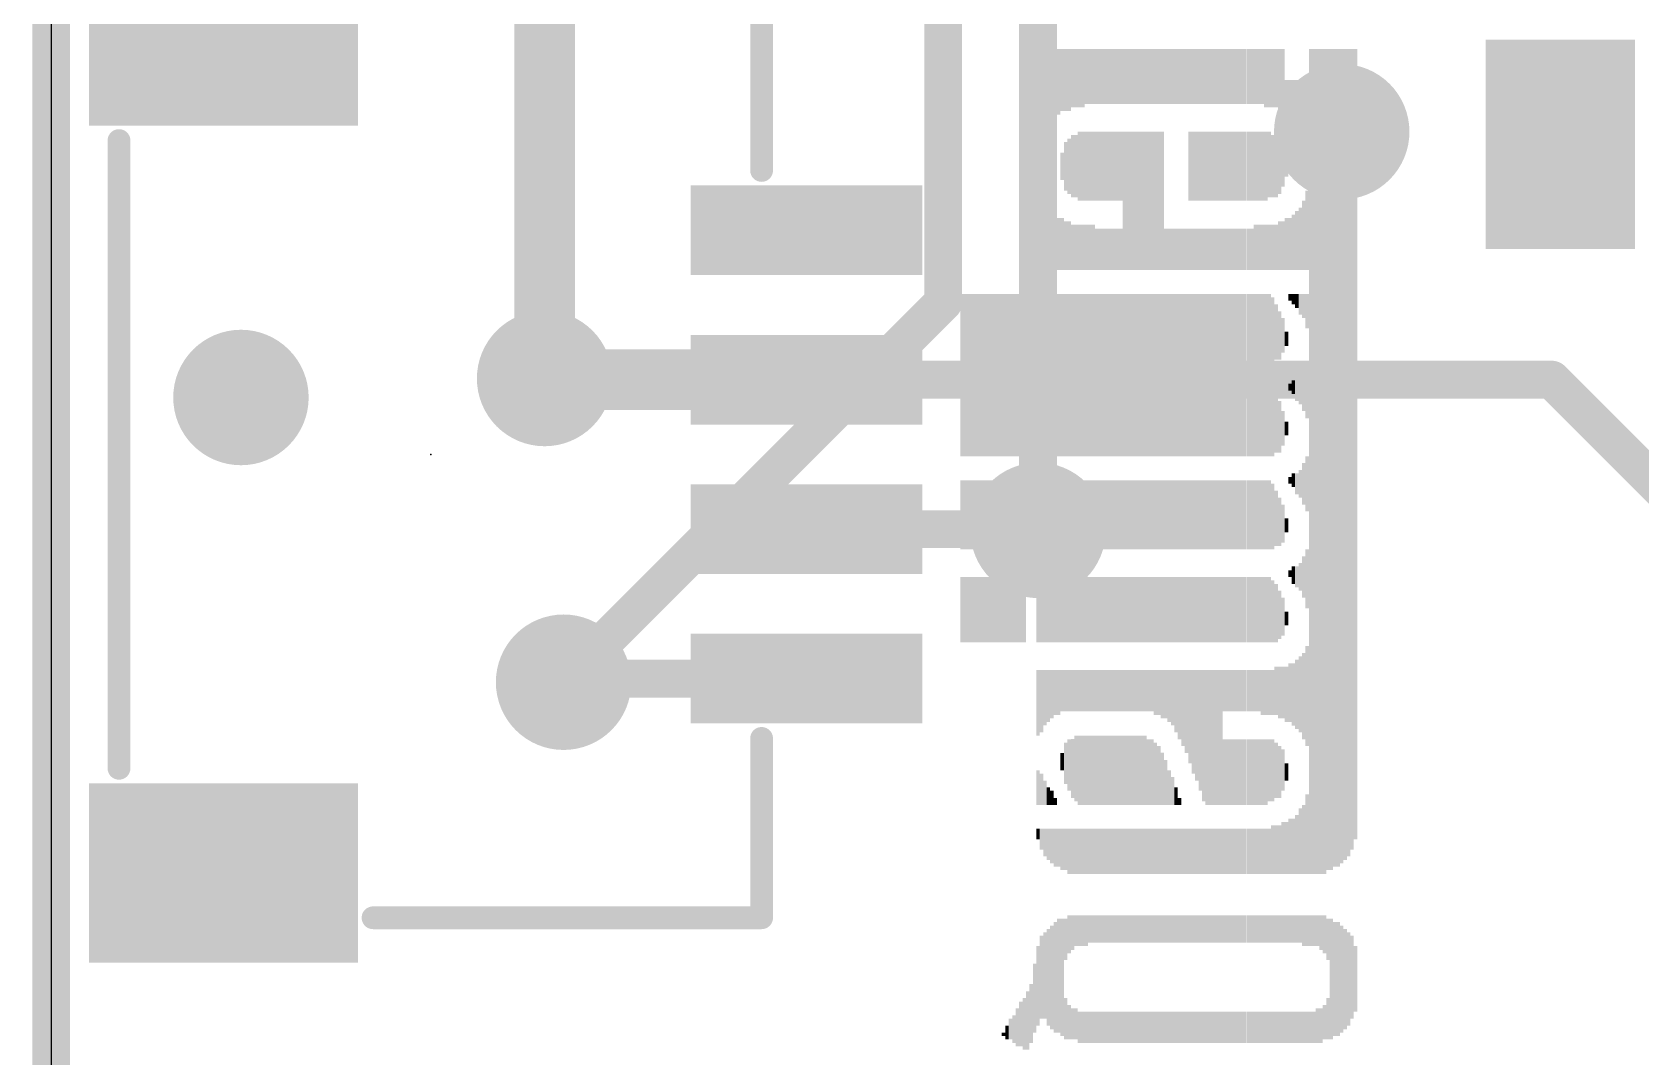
# Model space of a CAD drawing. Extents: x -0.1 to 30.6, y -5.2 to 35.7.
# Drawn here: x -0.13 to 10.64, y 11.21 to 18.07 of the extents above; entities that cross this region are included whole.
import ezdxf

# ---------------------------------------------------------------- set-up
doc = ezdxf.new("R2010")
doc.units = 0
for name, color, linetype in [('1', 12, 'CONTINUOUS'), ('16', 5, 'CONTINUOUS'), ('18', 110, 'CONTINUOUS'), ('20', 53, 'CONTINUOUS'), ('21', 40, 'CONTINUOUS'), ('23', 40, 'CONTINUOUS')]:
    doc.layers.add(name, color=color, linetype=linetype)

# ---------------------------------------------------------------- blocks, each defined once
blk = doc.blocks.new('RECT')
blk.add_solid([(-0.5, -0.5), (0.5, -0.5), (-0.5, 0.5), (0.5, 0.5)])
blk = doc.blocks.new('ROUNDV')
at = {"const_width": 0.5}
blk.add_lwpolyline([(0, -0.25, 1), (0, 0.25, 1), (0, -0.25)], format="xyb", dxfattribs=at)

msp = doc.modelspace()

# ---------------------------------------------------------------- linework, layer by layer
at = {"layer": '1'}
for points, const_width in [([(0, -5.08), (0, 35.56)], 0.254), ([(3.31, 15.74), (3.302, 15.748)], 0.4064), ([(3.31, 15.74), (5.054, 15.74)], 0.4064), ([(5.054, 15.74), (10.041, 15.74)], 0.254), ([(10.041, 15.74), (10.922, 14.859)], 0.254), ([(5.054, 14.74), (6.596, 14.74)], 0.254), ([(6.596, 14.74), (6.604, 14.732)], 0.254), ([(3.453, 13.74), (3.429, 13.716)], 0.254), ([(5.054, 13.74), (3.453, 13.74)], 0.254)]:
    msp.add_lwpolyline(points, dxfattribs=dict(at, const_width=const_width))
for points, const_width in [([(3.3738, 15.8198, 1), (3.2302, 15.6762)], 0.2032), ([(3.31, 15.8416, 1), (3.31, 15.6384)], 0.2032), ([(5.054, 15.6384, 1), (5.054, 15.8416)], 0.2032), ([(3.2382, 15.6682, 1), (3.3818, 15.8118)], 0.2032), ([(5.054, 15.8035, 1), (5.054, 15.6765)], 0.127), ([(10.0859, 15.7849, 1), (9.9961, 15.6951)], 0.127), ([(10.041, 15.6765, 1), (10.041, 15.8035)], 0.127), ([(5.054, 14.8035, 1), (5.054, 14.6765)], 0.127), ([(6.6409, 14.7849, 1), (6.5511, 14.6951)], 0.127), ([(6.596, 14.6765, 1), (6.596, 14.8035)], 0.127), ([(6.5591, 14.6871, 1), (6.6489, 14.7769)], 0.127), ([(3.3841, 13.7609, 1), (3.4739, 13.6711)], 0.127), ([(3.453, 13.8035, 1), (3.453, 13.6765)], 0.127), ([(3.4979, 13.6951, 1), (3.4081, 13.7849)], 0.127), ([(5.054, 13.6765, 1), (5.054, 13.8035)], 0.127)]:
    msp.add_lwpolyline(points, format="xyb", dxfattribs=dict(at, const_width=const_width))
at = {"layer": '16'}
for points, const_width in [([(0, -5.08), (0, 35.56)], 0.254), ([(3.302, 15.748), (3.302, 26.67)], 0.4064), ([(5.969, 16.256), (5.969, 26.3006)], 0.254), ([(6.604, 14.732), (6.604, 26.289)], 0.254), ([(3.429, 13.716), (5.969, 16.256)], 0.254)]:
    msp.add_lwpolyline(points, dxfattribs=dict(at, const_width=const_width))
for points, const_width in [([(6.0139, 16.2111, 1), (5.9241, 16.3009)], 0.127), ([(5.9055, 16.256, 1), (6.0325, 16.256)], 0.127), ([(3.2004, 15.748, 1), (3.4036, 15.748)], 0.2032), ([(6.5405, 14.732, 1), (6.6675, 14.732)], 0.127), ([(3.3841, 13.7609, 1), (3.4739, 13.6711)], 0.127)]:
    msp.add_lwpolyline(points, format="xyb", dxfattribs=dict(at, const_width=const_width))
at = {"layer": '20'}
msp.add_line((0, 33.02), (0, -3.81), dxfattribs=at)
at = {"layer": '21', "const_width": 0.1524}
for points in [[(4.754, 18.24), (4.754, 17.14)], [(0.454, 17.34), (0.454, 13.14)], [(4.754, 13.34), (4.754, 12.14)], [(4.754, 12.14), (2.154, 12.14)]]:
    msp.add_lwpolyline(points, dxfattribs=at)
at = {"layer": '21', "const_width": 0.0762}
for points in [[(0.4921, 17.34, 1), (0.4159, 17.34)], [(4.7159, 17.14, 1), (4.7921, 17.14)], [(4.7921, 13.34, 1), (4.7159, 13.34)], [(0.4159, 13.14, 1), (0.4921, 13.14)], [(2.154, 12.1781, 1), (2.154, 12.1019)], [(4.7159, 12.14, 1), (4.7921, 12.14)], [(4.754, 12.1019, 1), (4.754, 12.1781)]]:
    msp.add_lwpolyline(points, format="xyb", dxfattribs=at)
at = {"layer": '23'}
msp.add_point((2.54, 15.24), dxfattribs=at)

# ---------------------------------------------------------------- block references
at = {"layer": '1'}
for p, xscale, yscale in [((1.154, 18.04), 1.8, 1.2), ((5.054, 16.74), 1.55, 0.6), ((5.054, 15.74), 1.55, 0.6), ((5.054, 14.74), 1.55, 0.6), ((5.054, 13.74), 1.55, 0.6), ((1.154, 12.44), 1.8, 1.2)]:
    msp.add_blockref('RECT', p, dxfattribs=dict(at, xscale=xscale, yscale=yscale))
at = {"layer": '1', "yscale": 1.4}
msp.add_blockref('RECT', (10.099, 17.315), dxfattribs=at)
at = {"layer": '18', "xscale": 0.9064, "yscale": 0.9064}
for p in [(8.636, 17.399), (8.636, 17.399), (3.302, 15.748), (3.302, 15.748), (1.27, 15.621), (1.27, 15.621), (6.604, 14.732), (6.604, 14.732), (3.429, 13.716), (3.429, 13.716)]:
    msp.add_blockref('ROUNDV', p, dxfattribs=at)
at = {"layer": '21', "rotation": 270}
for p, xscale, yscale in [((6.604, 17.6416), 0.6223, 0.0229), ((6.627, 17.653), 0.5994, 0.0231), ((6.6501, 17.6873), 0.5309, 0.0231), ((6.6732, 17.6987), 0.508, 0.0231), ((6.6963, 17.7102), 0.4851, 0.0231), ((6.7194, 17.7216), 0.4623, 0.0231), ((6.7426, 17.733), 0.4394, 0.0231), ((6.7657, 17.7457), 0.414, 0.0231), ((6.7888, 17.7457), 0.414, 0.0231), ((6.8119, 17.7457), 0.414, 0.0231), ((6.835, 17.7571), 0.3912, 0.0231), ((6.858, 17.7571), 0.3912, 0.0229), ((6.881, 17.7571), 0.3912, 0.0231), ((6.9041, 17.7571), 0.3912, 0.0231), ((6.9272, 17.7686), 0.3683, 0.0231), ((6.9503, 17.7686), 0.3683, 0.0231), ((6.9734, 17.7686), 0.3683, 0.0231), ((6.9966, 17.7686), 0.3683, 0.0231), ((7.0197, 17.7686), 0.3683, 0.0231), ((7.0428, 17.7686), 0.3683, 0.0231), ((7.0659, 17.7686), 0.3683, 0.0231), ((7.089, 17.7686), 0.3683, 0.0231), ((7.112, 17.7686), 0.3683, 0.0229), ((7.135, 17.7686), 0.3683, 0.0231), ((7.1581, 17.7686), 0.3683, 0.0231), ((7.1812, 17.7686), 0.3683, 0.0231), ((7.2043, 17.7686), 0.3683, 0.0231), ((7.2274, 17.7686), 0.3683, 0.0231), ((7.2506, 17.7686), 0.3683, 0.0231), ((7.2737, 17.7686), 0.3683, 0.0231), ((7.2968, 17.7686), 0.3683, 0.0231), ((7.3199, 17.7686), 0.3683, 0.0231), ((7.343, 17.7686), 0.3683, 0.0231), ((7.366, 17.7686), 0.3683, 0.0229), ((7.389, 17.7686), 0.3683, 0.0231), ((7.4121, 17.7686), 0.3683, 0.0231), ((7.4352, 17.7686), 0.3683, 0.0231), ((7.4583, 17.7686), 0.3683, 0.0231), ((7.4814, 17.7686), 0.3683, 0.0231), ((7.5046, 17.7686), 0.3683, 0.0231), ((7.5277, 17.7686), 0.3683, 0.0231), ((7.5508, 17.7686), 0.3683, 0.0231), ((7.5739, 17.7686), 0.3683, 0.0231), ((7.597, 17.7686), 0.3683, 0.0231), ((7.62, 17.7686), 0.3683, 0.0229), ((7.643, 17.7686), 0.3683, 0.0231), ((7.6661, 17.7686), 0.3683, 0.0231), ((7.6892, 17.7686), 0.3683, 0.0231), ((7.7123, 17.7686), 0.3683, 0.0231), ((7.7354, 17.7686), 0.3683, 0.0231), ((7.7586, 17.7686), 0.3683, 0.0231), ((7.7817, 17.7686), 0.3683, 0.0231), ((7.8048, 17.7686), 0.3683, 0.0231), ((7.8279, 17.7686), 0.3683, 0.0231), ((7.851, 17.7686), 0.3683, 0.0231), ((7.874, 17.7686), 0.3683, 0.0229), ((7.897, 17.7686), 0.3683, 0.0231), ((7.9201, 17.7686), 0.3683, 0.0231), ((7.9432, 17.7686), 0.3683, 0.0231), ((7.9663, 17.7686), 0.3683, 0.0231), ((7.9894, 17.7686), 0.3683, 0.0231), ((8.0126, 17.7686), 0.3683, 0.0231), ((8.0357, 17.7686), 0.3683, 0.0231), ((8.0588, 17.7686), 0.3683, 0.0231), ((8.0819, 17.7686), 0.3683, 0.0231), ((8.105, 17.7686), 0.3683, 0.0231), ((8.128, 17.7571), 0.3912, 0.0229), ((8.151, 17.7571), 0.3912, 0.0231), ((8.1741, 17.7571), 0.3912, 0.0231), ((8.1972, 17.7571), 0.3912, 0.0231), ((8.2203, 17.7457), 0.414, 0.0231), ((8.2434, 17.7457), 0.414, 0.0231), ((8.4281, 15.193), 5.5194, 0.0231), ((8.4512, 15.193), 5.5194, 0.0231), ((8.4743, 15.193), 5.5194, 0.0231), ((8.4974, 15.193), 5.5194, 0.0231), ((8.5206, 15.193), 5.5194, 0.0231), ((8.5437, 15.2057), 5.494, 0.0231), ((8.5668, 15.2057), 5.494, 0.0231), ((8.5899, 15.2171), 5.4712, 0.0231), ((8.613, 15.2171), 5.4712, 0.0231), ((8.636, 15.2286), 5.4483, 0.0229), ((8.659, 15.24), 5.4254, 0.0231), ((8.6821, 15.2514), 5.4026, 0.0231), ((8.7052, 15.2743), 5.3569, 0.0231), ((8.7283, 15.3086), 5.2883, 0.0231), ((8.2666, 17.6289), 0.2311, 0.0231), ((8.2897, 17.6289), 0.2311, 0.0231), ((8.3128, 17.6174), 0.254, 0.0231), ((8.3359, 17.606), 0.2769, 0.0231), ((8.359, 17.5946), 0.2997, 0.0231), ((8.382, 17.5717), 0.3454, 0.0229), ((8.405, 17.5489), 0.3912, 0.0231), ((6.8119, 17.1679), 0.3708, 0.0231), ((6.835, 17.1679), 0.4166, 0.0231), ((6.858, 17.1679), 0.4166, 0.0229), ((6.881, 17.1679), 0.4623, 0.0231), ((6.9041, 17.1679), 0.4623, 0.0231), ((6.9272, 17.1679), 0.4623, 0.0231), ((6.9503, 17.1679), 0.4623, 0.0231), ((6.9734, 17.1679), 0.4623, 0.0231), ((6.9966, 17.1679), 0.4623, 0.0231), ((7.0197, 17.1679), 0.4623, 0.0231), ((7.0428, 17.1679), 0.4623, 0.0231), ((7.0659, 17.1679), 0.4623, 0.0231), ((7.089, 17.1679), 0.4623, 0.0231), ((7.112, 17.1679), 0.4623, 0.0229), ((7.135, 17.1679), 0.4623, 0.0231), ((7.1581, 17.1679), 0.4623, 0.0231), ((7.1812, 16.9367), 0.9246, 0.0231), ((7.2043, 16.9367), 0.9246, 0.0231), ((7.2274, 16.9367), 0.9246, 0.0231), ((7.2506, 16.9367), 0.9246, 0.0231), ((7.2737, 16.9367), 0.9246, 0.0231), ((7.2968, 16.9367), 0.9246, 0.0231), ((7.3199, 16.9367), 0.9246, 0.0231), ((7.343, 16.9367), 0.9246, 0.0231), ((7.366, 16.9367), 0.9246, 0.0229), ((7.389, 16.9367), 0.9246, 0.0231), ((7.4121, 16.9367), 0.9246, 0.0231), ((7.4352, 16.9367), 0.9246, 0.0231), ((7.62, 17.1679), 0.4623, 0.0229), ((7.643, 17.1679), 0.4623, 0.0231), ((7.6661, 17.1679), 0.4623, 0.0231), ((7.6892, 17.1679), 0.4623, 0.0231), ((7.7123, 17.1679), 0.4623, 0.0231), ((7.7354, 17.1679), 0.4623, 0.0231), ((7.7586, 17.1679), 0.4623, 0.0231), ((7.7817, 17.1679), 0.4623, 0.0231), ((7.8048, 17.1679), 0.4623, 0.0231), ((7.8279, 17.1679), 0.4623, 0.0231), ((7.851, 17.1679), 0.4623, 0.0231), ((7.874, 17.1679), 0.4623, 0.0229), ((7.897, 17.1679), 0.4623, 0.0231), ((7.9201, 17.1679), 0.4623, 0.0231), ((7.9432, 17.1679), 0.4623, 0.0231), ((7.9663, 17.1679), 0.4623, 0.0231), ((7.9894, 17.1679), 0.4623, 0.0231), ((8.0126, 17.1679), 0.4623, 0.0231), ((8.0357, 17.1679), 0.4623, 0.0231), ((8.0588, 17.1679), 0.4623, 0.0231), ((8.0819, 17.1679), 0.4623, 0.0231), ((8.105, 17.1679), 0.4623, 0.0231), ((8.128, 17.1679), 0.4623, 0.0229), ((8.151, 17.1793), 0.4394, 0.0231), ((8.1741, 17.1679), 0.4166, 0.0231), ((8.1972, 17.1679), 0.4166, 0.0231), ((8.2203, 17.1679), 0.3708, 0.0231), ((6.7657, 17.1679), 0.1829, 0.0231), ((6.7888, 17.1679), 0.3251, 0.0231), ((8.2434, 17.1691), 0.2769, 0.0231), ((8.2666, 17.1679), 0.1372, 0.0231), ((6.604, 16.7399), 0.5309, 0.0229), ((6.627, 16.7284), 0.508, 0.0231), ((6.6501, 16.7056), 0.4623, 0.0231), ((8.382, 16.7056), 0.4623, 0.0229), ((8.405, 16.7399), 0.5309, 0.0231), ((6.6732, 16.6827), 0.4166, 0.0231), ((6.6963, 16.6713), 0.3937, 0.0231), ((6.7194, 16.6599), 0.3708, 0.0231), ((6.7426, 16.6484), 0.348, 0.0231), ((6.7657, 16.6484), 0.348, 0.0231), ((6.7888, 16.637), 0.3251, 0.0231), ((6.8119, 16.637), 0.3251, 0.0231), ((8.2203, 16.637), 0.3251, 0.0231), ((8.2434, 16.637), 0.3251, 0.0231), ((8.2666, 16.6484), 0.348, 0.0231), ((8.2897, 16.6484), 0.348, 0.0231), ((8.3128, 16.6599), 0.3708, 0.0231), ((8.3359, 16.6713), 0.3937, 0.0231), ((8.359, 16.6827), 0.4166, 0.0231), ((6.835, 16.6256), 0.3023, 0.0231), ((6.858, 16.6256), 0.3023, 0.0229), ((6.881, 16.6256), 0.3023, 0.0231), ((6.9041, 16.6256), 0.3023, 0.0231), ((6.9272, 16.6256), 0.3023, 0.0231), ((6.9503, 16.6256), 0.3023, 0.0231), ((6.9734, 16.6256), 0.3023, 0.0231), ((6.9966, 16.6129), 0.2769, 0.0231), ((7.0197, 16.6129), 0.2769, 0.0231), ((7.0428, 16.6129), 0.2769, 0.0231), ((7.0659, 16.6129), 0.2769, 0.0231), ((7.089, 16.6129), 0.2769, 0.0231), ((7.112, 16.6129), 0.2769, 0.0229), ((7.135, 16.6129), 0.2769, 0.0231), ((7.1581, 16.6129), 0.2769, 0.0231), ((7.4583, 16.6129), 0.2769, 0.0231), ((7.4814, 16.6129), 0.2769, 0.0231), ((7.5046, 16.6129), 0.2769, 0.0231), ((7.5277, 16.6129), 0.2769, 0.0231), ((7.5508, 16.6129), 0.2769, 0.0231), ((7.5739, 16.6129), 0.2769, 0.0231), ((7.597, 16.6129), 0.2769, 0.0231), ((7.62, 16.6129), 0.2769, 0.0229), ((7.643, 16.6129), 0.2769, 0.0231), ((7.6661, 16.6129), 0.2769, 0.0231), ((7.6892, 16.6129), 0.2769, 0.0231), ((7.7123, 16.6129), 0.2769, 0.0231), ((7.7354, 16.6129), 0.2769, 0.0231), ((7.7586, 16.6129), 0.2769, 0.0231), ((7.7817, 16.6129), 0.2769, 0.0231), ((7.8048, 16.6129), 0.2769, 0.0231), ((7.8279, 16.6129), 0.2769, 0.0231), ((7.851, 16.6129), 0.2769, 0.0231), ((7.874, 16.6129), 0.2769, 0.0229), ((7.897, 16.6129), 0.2769, 0.0231), ((7.9201, 16.6129), 0.2769, 0.0231), ((7.9432, 16.6129), 0.2769, 0.0231), ((7.9663, 16.6129), 0.2769, 0.0231), ((7.9894, 16.6129), 0.2769, 0.0231), ((8.0126, 16.6129), 0.2769, 0.0231), ((8.0357, 16.6129), 0.2769, 0.0231), ((8.0588, 16.6256), 0.3023, 0.0231), ((8.0819, 16.6256), 0.3023, 0.0231), ((8.105, 16.6256), 0.3023, 0.0231), ((8.128, 16.6256), 0.3023, 0.0229), ((8.151, 16.6256), 0.3023, 0.0231), ((8.1741, 16.6256), 0.3023, 0.0231), ((8.1972, 16.6256), 0.3023, 0.0231), ((6.096, 16.0833), 0.4623, 0.0229), ((6.119, 16.0833), 0.4623, 0.0231), ((6.1421, 16.0833), 0.4623, 0.0231), ((6.1652, 16.0833), 0.4623, 0.0231), ((6.1883, 16.0833), 0.4623, 0.0231), ((6.2114, 16.0833), 0.4623, 0.0231), ((6.2346, 16.0833), 0.4623, 0.0231), ((6.2577, 16.0833), 0.4623, 0.0231), ((6.2808, 16.0833), 0.4623, 0.0231), ((6.3039, 16.0833), 0.4623, 0.0231), ((6.327, 16.0833), 0.4623, 0.0231), ((6.35, 16.0833), 0.4623, 0.0229), ((6.373, 16.0833), 0.4623, 0.0231), ((6.3961, 16.0833), 0.4623, 0.0231), ((6.4192, 16.0833), 0.4623, 0.0231), ((6.4423, 16.0833), 0.4623, 0.0231), ((6.4654, 16.0833), 0.4623, 0.0231), ((6.4886, 16.0833), 0.4623, 0.0231), ((6.5117, 16.0833), 0.4623, 0.0231), ((6.604, 16.0833), 0.4623, 0.0229), ((6.627, 16.0833), 0.4623, 0.0231), ((6.6501, 16.0833), 0.4623, 0.0231), ((6.6732, 16.0833), 0.4623, 0.0231), ((6.6963, 16.0833), 0.4623, 0.0231), ((6.7194, 16.0833), 0.4623, 0.0231), ((6.7426, 16.0833), 0.4623, 0.0231), ((6.7657, 16.0833), 0.4623, 0.0231), ((6.7888, 16.0833), 0.4623, 0.0231), ((6.8119, 16.0833), 0.4623, 0.0231), ((6.835, 16.0833), 0.4623, 0.0231), ((6.858, 16.0833), 0.4623, 0.0229), ((6.881, 16.0833), 0.4623, 0.0231), ((6.9041, 16.0833), 0.4623, 0.0231), ((6.9272, 16.0833), 0.4623, 0.0231), ((6.9503, 16.0833), 0.4623, 0.0231), ((6.9734, 16.0833), 0.4623, 0.0231), ((6.9966, 16.0833), 0.4623, 0.0231), ((7.0197, 16.0833), 0.4623, 0.0231), ((7.0428, 16.0833), 0.4623, 0.0231), ((7.0659, 16.0833), 0.4623, 0.0231), ((7.089, 16.0833), 0.4623, 0.0231), ((7.112, 16.0833), 0.4623, 0.0229), ((7.135, 16.0833), 0.4623, 0.0231), ((7.1581, 16.0833), 0.4623, 0.0231), ((7.1812, 16.0833), 0.4623, 0.0231), ((7.2043, 16.0833), 0.4623, 0.0231), ((7.2274, 16.0833), 0.4623, 0.0231), ((7.2506, 16.0833), 0.4623, 0.0231), ((7.2737, 16.0833), 0.4623, 0.0231), ((7.2968, 16.0833), 0.4623, 0.0231), ((7.3199, 16.0833), 0.4623, 0.0231), ((7.343, 16.0833), 0.4623, 0.0231), ((7.366, 16.0833), 0.4623, 0.0229), ((7.389, 16.0833), 0.4623, 0.0231), ((7.4121, 16.0833), 0.4623, 0.0231), ((7.4352, 16.0833), 0.4623, 0.0231), ((7.4583, 16.0833), 0.4623, 0.0231), ((7.4814, 16.0833), 0.4623, 0.0231), ((7.5046, 16.0833), 0.4623, 0.0231), ((7.5277, 16.0833), 0.4623, 0.0231), ((7.5508, 16.0833), 0.4623, 0.0231), ((7.5739, 16.0833), 0.4623, 0.0231), ((7.597, 16.0833), 0.4623, 0.0231), ((7.62, 16.0833), 0.4623, 0.0229), ((7.643, 16.0833), 0.4623, 0.0231), ((7.6661, 16.0833), 0.4623, 0.0231), ((7.6892, 16.0833), 0.4623, 0.0231), ((7.7123, 16.0833), 0.4623, 0.0231), ((7.7354, 16.0833), 0.4623, 0.0231), ((7.7586, 16.0833), 0.4623, 0.0231), ((7.7817, 16.0833), 0.4623, 0.0231), ((7.8048, 16.0833), 0.4623, 0.0231), ((7.8279, 16.0833), 0.4623, 0.0231), ((7.851, 16.0833), 0.4623, 0.0231), ((7.874, 16.0833), 0.4623, 0.0229), ((7.897, 16.0833), 0.4623, 0.0231), ((7.9201, 16.0833), 0.4623, 0.0231), ((7.9432, 16.0833), 0.4623, 0.0231), ((7.9663, 16.0833), 0.4623, 0.0231), ((7.9894, 16.0833), 0.4623, 0.0231), ((8.0126, 16.0833), 0.4623, 0.0231), ((8.0357, 16.0833), 0.4623, 0.0231), ((8.0588, 16.0833), 0.4623, 0.0231), ((8.0819, 16.0833), 0.4623, 0.0231), ((8.105, 16.0833), 0.4623, 0.0231), ((8.128, 16.0833), 0.4623, 0.0229), ((8.151, 16.0833), 0.4623, 0.0231), ((8.1741, 16.0719), 0.4394, 0.0231), ((8.2897, 16.2916), 0.0457, 0.0231), ((8.3128, 16.2789), 0.0711, 0.0231), ((8.3359, 16.2674), 0.094, 0.0231), ((8.359, 16.2446), 0.1397, 0.0231), ((8.382, 16.2331), 0.1626, 0.0229), ((8.405, 16.1989), 0.2311, 0.0231), ((8.1972, 16.0592), 0.3683, 0.0231), ((8.2203, 16.0363), 0.3226, 0.0231), ((8.2434, 16.0363), 0.2311, 0.0231), ((8.2666, 16.0134), 0.094, 0.0231), ((8.405, 15.6667), 0.3708, 0.0231), ((8.3128, 15.6896), 0.0914, 0.0231), ((8.3359, 15.6794), 0.1626, 0.0231), ((8.359, 15.6794), 0.2083, 0.0231), ((8.382, 15.668), 0.2769, 0.0229), ((6.096, 15.4584), 0.4623, 0.0229), ((6.119, 15.4584), 0.4623, 0.0231), ((6.1421, 15.4584), 0.4623, 0.0231), ((6.1652, 15.4584), 0.4623, 0.0231), ((6.1883, 15.4584), 0.4623, 0.0231), ((6.2114, 15.4584), 0.4623, 0.0231), ((6.2346, 15.4584), 0.4623, 0.0231), ((6.2577, 15.4584), 0.4623, 0.0231), ((6.2808, 15.4584), 0.4623, 0.0231), ((6.3039, 15.4584), 0.4623, 0.0231), ((6.327, 15.4584), 0.4623, 0.0231), ((6.35, 15.4584), 0.4623, 0.0229), ((6.373, 15.4584), 0.4623, 0.0231), ((6.3961, 15.4584), 0.4623, 0.0231), ((6.4192, 15.4584), 0.4623, 0.0231), ((6.4423, 15.4584), 0.4623, 0.0231), ((6.4654, 15.4584), 0.4623, 0.0231), ((6.4886, 15.4584), 0.4623, 0.0231), ((6.5117, 15.4584), 0.4623, 0.0231), ((6.604, 15.4584), 0.4623, 0.0229), ((6.627, 15.4584), 0.4623, 0.0231), ((6.6501, 15.4584), 0.4623, 0.0231), ((6.6732, 15.4584), 0.4623, 0.0231), ((6.6963, 15.4584), 0.4623, 0.0231), ((6.7194, 15.4584), 0.4623, 0.0231), ((6.7426, 15.4584), 0.4623, 0.0231), ((6.7657, 15.4584), 0.4623, 0.0231), ((6.7888, 15.4584), 0.4623, 0.0231), ((6.8119, 15.4584), 0.4623, 0.0231), ((6.835, 15.4584), 0.4623, 0.0231), ((6.858, 15.4584), 0.4623, 0.0229), ((6.881, 15.4584), 0.4623, 0.0231), ((6.9041, 15.4584), 0.4623, 0.0231), ((6.9272, 15.4584), 0.4623, 0.0231), ((6.9503, 15.4584), 0.4623, 0.0231), ((6.9734, 15.4584), 0.4623, 0.0231), ((6.9966, 15.4584), 0.4623, 0.0231), ((7.0197, 15.4584), 0.4623, 0.0231), ((7.0428, 15.4584), 0.4623, 0.0231), ((7.0659, 15.4584), 0.4623, 0.0231), ((7.089, 15.4584), 0.4623, 0.0231), ((7.112, 15.4584), 0.4623, 0.0229), ((7.135, 15.4584), 0.4623, 0.0231), ((7.1581, 15.4584), 0.4623, 0.0231), ((7.1812, 15.4584), 0.4623, 0.0231), ((7.2043, 15.4584), 0.4623, 0.0231), ((7.2274, 15.4584), 0.4623, 0.0231), ((7.2506, 15.4584), 0.4623, 0.0231), ((7.2737, 15.4584), 0.4623, 0.0231), ((7.2968, 15.4584), 0.4623, 0.0231), ((7.3199, 15.4584), 0.4623, 0.0231), ((7.343, 15.4584), 0.4623, 0.0231), ((7.366, 15.4584), 0.4623, 0.0229), ((7.389, 15.4584), 0.4623, 0.0231), ((7.4121, 15.4584), 0.4623, 0.0231), ((7.4352, 15.4584), 0.4623, 0.0231), ((7.4583, 15.4584), 0.4623, 0.0231), ((7.4814, 15.4584), 0.4623, 0.0231), ((7.5046, 15.4584), 0.4623, 0.0231), ((7.5277, 15.4584), 0.4623, 0.0231), ((7.5508, 15.4584), 0.4623, 0.0231), ((7.5739, 15.4584), 0.4623, 0.0231), ((7.597, 15.4584), 0.4623, 0.0231), ((7.62, 15.4584), 0.4623, 0.0229), ((7.643, 15.4584), 0.4623, 0.0231), ((7.6661, 15.4584), 0.4623, 0.0231), ((7.6892, 15.4584), 0.4623, 0.0231), ((7.7123, 15.4584), 0.4623, 0.0231), ((7.7354, 15.4584), 0.4623, 0.0231), ((7.7586, 15.4584), 0.4623, 0.0231), ((7.7817, 15.4584), 0.4623, 0.0231), ((7.8048, 15.4584), 0.4623, 0.0231), ((7.8279, 15.4584), 0.4623, 0.0231), ((7.851, 15.4584), 0.4623, 0.0231), ((7.874, 15.4584), 0.4623, 0.0229), ((7.897, 15.4584), 0.4623, 0.0231), ((7.9201, 15.4584), 0.4623, 0.0231), ((7.9432, 15.4584), 0.4623, 0.0231), ((7.9663, 15.4584), 0.4623, 0.0231), ((7.9894, 15.4584), 0.4623, 0.0231), ((8.0126, 15.4584), 0.4623, 0.0231), ((8.0357, 15.4584), 0.4623, 0.0231), ((8.0588, 15.4584), 0.4623, 0.0231), ((8.0819, 15.4584), 0.4623, 0.0231), ((8.105, 15.4584), 0.4623, 0.0231), ((8.128, 15.4584), 0.4623, 0.0229), ((8.151, 15.4584), 0.4623, 0.0231), ((8.1741, 15.447), 0.4394, 0.0231), ((8.1972, 15.4369), 0.3683, 0.0231), ((8.2897, 15.6896), 0.0457, 0.0231), ((8.2203, 15.4254), 0.3454, 0.0231), ((8.2434, 15.414), 0.2311, 0.0231), ((8.2666, 15.4127), 0.0914, 0.0231), ((8.382, 15.0432), 0.2769, 0.0229), ((8.405, 15.0432), 0.3683, 0.0231), ((8.2897, 15.0673), 0.0457, 0.0231), ((8.3128, 15.0673), 0.0914, 0.0231), ((8.3359, 15.0432), 0.1397, 0.0231), ((8.359, 15.0432), 0.1854, 0.0231), ((6.096, 14.8361), 0.4623, 0.0229), ((6.119, 14.8361), 0.4623, 0.0231), ((6.1421, 14.8361), 0.4623, 0.0231), ((6.1652, 14.8361), 0.4623, 0.0231), ((6.1883, 14.8361), 0.4623, 0.0231), ((6.2114, 14.8361), 0.4623, 0.0231), ((6.2346, 14.8361), 0.4623, 0.0231), ((6.2577, 14.8361), 0.4623, 0.0231), ((6.2808, 14.8361), 0.4623, 0.0231), ((6.3039, 14.8361), 0.4623, 0.0231), ((6.327, 14.8361), 0.4623, 0.0231), ((6.35, 14.8361), 0.4623, 0.0229), ((6.373, 14.8361), 0.4623, 0.0231), ((6.3961, 14.8361), 0.4623, 0.0231), ((6.4192, 14.8361), 0.4623, 0.0231), ((6.4423, 14.8361), 0.4623, 0.0231), ((6.4654, 14.8361), 0.4623, 0.0231), ((6.4886, 14.8361), 0.4623, 0.0231), ((6.5117, 14.8361), 0.4623, 0.0231), ((6.604, 14.8361), 0.4623, 0.0229), ((6.627, 14.8361), 0.4623, 0.0231), ((6.6501, 14.8361), 0.4623, 0.0231), ((6.6732, 14.8361), 0.4623, 0.0231), ((6.6963, 14.8361), 0.4623, 0.0231), ((6.7194, 14.8361), 0.4623, 0.0231), ((6.7426, 14.8361), 0.4623, 0.0231), ((6.7657, 14.8361), 0.4623, 0.0231), ((6.7888, 14.8361), 0.4623, 0.0231), ((6.8119, 14.8361), 0.4623, 0.0231), ((6.835, 14.8361), 0.4623, 0.0231), ((6.858, 14.8361), 0.4623, 0.0229), ((6.881, 14.8361), 0.4623, 0.0231), ((6.9041, 14.8361), 0.4623, 0.0231), ((6.9272, 14.8361), 0.4623, 0.0231), ((6.9503, 14.8361), 0.4623, 0.0231), ((6.9734, 14.8361), 0.4623, 0.0231), ((6.9966, 14.8361), 0.4623, 0.0231), ((7.0197, 14.8361), 0.4623, 0.0231), ((7.0428, 14.8361), 0.4623, 0.0231), ((7.0659, 14.8361), 0.4623, 0.0231), ((7.089, 14.8361), 0.4623, 0.0231), ((7.112, 14.8361), 0.4623, 0.0229), ((7.135, 14.8361), 0.4623, 0.0231), ((7.1581, 14.8361), 0.4623, 0.0231), ((7.1812, 14.8361), 0.4623, 0.0231), ((7.2043, 14.8361), 0.4623, 0.0231), ((7.2274, 14.8361), 0.4623, 0.0231), ((7.2506, 14.8361), 0.4623, 0.0231), ((7.2737, 14.8361), 0.4623, 0.0231), ((7.2968, 14.8361), 0.4623, 0.0231), ((7.3199, 14.8361), 0.4623, 0.0231), ((7.343, 14.8361), 0.4623, 0.0231), ((7.366, 14.8361), 0.4623, 0.0229), ((7.389, 14.8361), 0.4623, 0.0231), ((7.4121, 14.8361), 0.4623, 0.0231), ((7.4352, 14.8361), 0.4623, 0.0231), ((7.4583, 14.8361), 0.4623, 0.0231), ((7.4814, 14.8361), 0.4623, 0.0231), ((7.5046, 14.8361), 0.4623, 0.0231), ((7.5277, 14.8361), 0.4623, 0.0231), ((7.5508, 14.8361), 0.4623, 0.0231), ((7.5739, 14.8361), 0.4623, 0.0231), ((7.597, 14.8361), 0.4623, 0.0231), ((7.62, 14.8361), 0.4623, 0.0229), ((7.643, 14.8361), 0.4623, 0.0231), ((7.6661, 14.8361), 0.4623, 0.0231), ((7.6892, 14.8361), 0.4623, 0.0231), ((7.7123, 14.8361), 0.4623, 0.0231), ((7.7354, 14.8361), 0.4623, 0.0231), ((7.7586, 14.8361), 0.4623, 0.0231), ((7.7817, 14.8361), 0.4623, 0.0231), ((7.8048, 14.8361), 0.4623, 0.0231), ((7.8279, 14.8361), 0.4623, 0.0231), ((7.851, 14.8361), 0.4623, 0.0231), ((7.874, 14.8361), 0.4623, 0.0229), ((7.897, 14.8361), 0.4623, 0.0231), ((7.9201, 14.8361), 0.4623, 0.0231), ((7.9432, 14.8361), 0.4623, 0.0231), ((7.9663, 14.8361), 0.4623, 0.0231), ((7.9894, 14.8361), 0.4623, 0.0231), ((8.0126, 14.8361), 0.4623, 0.0231), ((8.0357, 14.8361), 0.4623, 0.0231), ((8.0588, 14.8361), 0.4623, 0.0231), ((8.0819, 14.8361), 0.4623, 0.0231), ((8.105, 14.8361), 0.4623, 0.0231), ((8.128, 14.8361), 0.4623, 0.0229), ((8.151, 14.8361), 0.4623, 0.0231), ((8.1741, 14.8247), 0.4394, 0.0231), ((8.1972, 14.8133), 0.3708, 0.0231), ((8.2203, 14.7892), 0.3226, 0.0231), ((8.2434, 14.7777), 0.254, 0.0231), ((8.2666, 14.7663), 0.094, 0.0231), ((8.382, 14.4209), 0.2769, 0.0229), ((8.405, 14.4082), 0.3937, 0.0231), ((8.2897, 14.4424), 0.0457, 0.0231), ((8.3128, 14.4323), 0.1168, 0.0231), ((8.3359, 14.4209), 0.1397, 0.0231), ((8.359, 14.4209), 0.1854, 0.0231), ((6.096, 14.2011), 0.4369, 0.0229), ((6.119, 14.2011), 0.4369, 0.0231), ((6.1421, 14.2011), 0.4369, 0.0231), ((6.1652, 14.2011), 0.4369, 0.0231), ((6.1883, 14.2011), 0.4369, 0.0231), ((6.2114, 14.2011), 0.4369, 0.0231), ((6.2346, 14.2011), 0.4369, 0.0231), ((6.2577, 14.2011), 0.4369, 0.0231), ((6.2808, 14.2011), 0.4369, 0.0231), ((6.3039, 14.2011), 0.4369, 0.0231), ((6.327, 14.2011), 0.4369, 0.0231), ((6.35, 14.2011), 0.4369, 0.0229), ((6.373, 14.2011), 0.4369, 0.0231), ((6.3961, 14.2011), 0.4369, 0.0231), ((6.4192, 14.2011), 0.4369, 0.0231), ((6.4423, 14.2011), 0.4369, 0.0231), ((6.4654, 14.2011), 0.4369, 0.0231), ((6.4886, 14.2011), 0.4369, 0.0231), ((6.5117, 14.2011), 0.4369, 0.0231), ((6.604, 14.2011), 0.4369, 0.0229), ((6.627, 14.2011), 0.4369, 0.0231), ((6.6501, 14.2011), 0.4369, 0.0231), ((6.6732, 14.2011), 0.4369, 0.0231), ((6.6963, 14.2011), 0.4369, 0.0231), ((6.7194, 14.2011), 0.4369, 0.0231), ((6.7426, 14.2011), 0.4369, 0.0231), ((6.7657, 14.2011), 0.4369, 0.0231), ((6.7888, 14.2011), 0.4369, 0.0231), ((6.8119, 14.2011), 0.4369, 0.0231), ((6.835, 14.2011), 0.4369, 0.0231), ((6.858, 14.2011), 0.4369, 0.0229), ((6.881, 14.2011), 0.4369, 0.0231), ((6.9041, 14.2011), 0.4369, 0.0231), ((6.9272, 14.2011), 0.4369, 0.0231), ((6.9503, 14.2011), 0.4369, 0.0231), ((6.9734, 14.2011), 0.4369, 0.0231), ((6.9966, 14.2011), 0.4369, 0.0231), ((7.0197, 14.2011), 0.4369, 0.0231), ((7.0428, 14.2011), 0.4369, 0.0231), ((7.0659, 14.2011), 0.4369, 0.0231), ((7.089, 14.2011), 0.4369, 0.0231), ((7.112, 14.2011), 0.4369, 0.0229), ((7.135, 14.2011), 0.4369, 0.0231), ((7.1581, 14.2011), 0.4369, 0.0231), ((7.1812, 14.2011), 0.4369, 0.0231), ((7.2043, 14.2011), 0.4369, 0.0231), ((7.2274, 14.2011), 0.4369, 0.0231), ((7.2506, 14.2011), 0.4369, 0.0231), ((7.2737, 14.2011), 0.4369, 0.0231), ((7.2968, 14.2011), 0.4369, 0.0231), ((7.3199, 14.2011), 0.4369, 0.0231), ((7.343, 14.2011), 0.4369, 0.0231), ((7.366, 14.2011), 0.4369, 0.0229), ((7.389, 14.2011), 0.4369, 0.0231), ((7.4121, 14.2011), 0.4369, 0.0231), ((7.4352, 14.2011), 0.4369, 0.0231), ((7.4583, 14.2011), 0.4369, 0.0231), ((7.4814, 14.2011), 0.4369, 0.0231), ((7.5046, 14.2011), 0.4369, 0.0231), ((7.5277, 14.2011), 0.4369, 0.0231), ((7.5508, 14.2011), 0.4369, 0.0231), ((7.5739, 14.2011), 0.4369, 0.0231), ((7.597, 14.2011), 0.4369, 0.0231), ((7.62, 14.2011), 0.4369, 0.0229), ((7.643, 14.2011), 0.4369, 0.0231), ((7.6661, 14.2011), 0.4369, 0.0231), ((7.6892, 14.2011), 0.4369, 0.0231), ((7.7123, 14.2011), 0.4369, 0.0231), ((7.7354, 14.2011), 0.4369, 0.0231), ((7.7586, 14.2011), 0.4369, 0.0231), ((7.7817, 14.2011), 0.4369, 0.0231), ((7.8048, 14.2011), 0.4369, 0.0231), ((7.8279, 14.2011), 0.4369, 0.0231), ((7.851, 14.2011), 0.4369, 0.0231), ((7.874, 14.2011), 0.4369, 0.0229), ((7.897, 14.2011), 0.4369, 0.0231), ((7.9201, 14.2011), 0.4369, 0.0231), ((7.9432, 14.2011), 0.4369, 0.0231), ((7.9663, 14.2011), 0.4369, 0.0231), ((7.9894, 14.2011), 0.4369, 0.0231), ((8.0126, 14.2011), 0.4369, 0.0231), ((8.0357, 14.2011), 0.4369, 0.0231), ((8.0588, 14.2011), 0.4369, 0.0231), ((8.0819, 14.2011), 0.4369, 0.0231), ((8.105, 14.2011), 0.4369, 0.0231), ((8.128, 14.2011), 0.4369, 0.0229), ((8.151, 14.2011), 0.4369, 0.0231), ((8.1741, 14.1897), 0.414, 0.0231), ((8.1972, 14.1783), 0.3912, 0.0231), ((8.2203, 14.1669), 0.3226, 0.0231), ((8.2434, 14.1554), 0.254, 0.0231), ((8.2666, 14.1427), 0.0914, 0.0231), ((8.359, 13.6347), 0.508, 0.0231), ((8.382, 13.6233), 0.5766, 0.0229), ((8.405, 13.6233), 0.668, 0.0231), ((6.604, 13.5776), 0.4394, 0.0229), ((6.627, 13.589), 0.4166, 0.0231), ((6.6501, 13.6119), 0.3708, 0.0231), ((6.6732, 13.6233), 0.348, 0.0231), ((6.6963, 13.636), 0.3226, 0.0231), ((6.7194, 13.6474), 0.2997, 0.0231), ((6.7426, 13.6474), 0.2997, 0.0231), ((6.7657, 13.6589), 0.2769, 0.0231), ((6.7888, 13.6589), 0.2769, 0.0231), ((6.8119, 13.6589), 0.2769, 0.0231), ((6.835, 13.6589), 0.2769, 0.0231), ((6.858, 13.6589), 0.2769, 0.0229), ((6.881, 13.6589), 0.2769, 0.0231), ((6.9041, 13.6589), 0.2769, 0.0231), ((6.9272, 13.6589), 0.2769, 0.0231), ((6.9503, 13.6589), 0.2769, 0.0231), ((6.9734, 13.6589), 0.2769, 0.0231), ((6.9966, 13.6589), 0.2769, 0.0231), ((7.0197, 13.6589), 0.2769, 0.0231), ((7.0428, 13.6589), 0.2769, 0.0231), ((7.0659, 13.6589), 0.2769, 0.0231), ((7.089, 13.6589), 0.2769, 0.0231), ((7.112, 13.6589), 0.2769, 0.0229), ((7.135, 13.6589), 0.2769, 0.0231), ((7.1581, 13.6589), 0.2769, 0.0231), ((7.1812, 13.6589), 0.2769, 0.0231), ((7.2043, 13.6589), 0.2769, 0.0231), ((7.2274, 13.6589), 0.2769, 0.0231), ((7.2506, 13.6589), 0.2769, 0.0231), ((7.2737, 13.6589), 0.2769, 0.0231), ((7.2968, 13.6589), 0.2769, 0.0231), ((7.3199, 13.6589), 0.2769, 0.0231), ((7.343, 13.6589), 0.2769, 0.0231), ((7.366, 13.6589), 0.2769, 0.0229), ((7.389, 13.6474), 0.2997, 0.0231), ((7.4121, 13.6474), 0.2997, 0.0231), ((7.4352, 13.636), 0.3226, 0.0231), ((7.4583, 13.636), 0.3226, 0.0231), ((7.4814, 13.6233), 0.348, 0.0231), ((7.5046, 13.6119), 0.3708, 0.0231), ((7.5277, 13.589), 0.4166, 0.0231), ((7.5508, 13.5661), 0.4623, 0.0231), ((7.5739, 13.5433), 0.508, 0.0231), ((7.597, 13.5204), 0.5537, 0.0231), ((7.62, 13.4849), 0.6248, 0.0229), ((7.643, 13.4506), 0.6934, 0.0231), ((7.6661, 13.4277), 0.7391, 0.0231), ((7.6892, 13.3934), 0.8077, 0.0231), ((7.7123, 13.3579), 0.8788, 0.0231), ((7.7354, 13.3464), 0.9017, 0.0231), ((7.7586, 13.3464), 0.9017, 0.0231), ((7.7817, 13.3464), 0.9017, 0.0231), ((7.8048, 13.3464), 0.9017, 0.0231), ((7.8279, 13.3464), 0.9017, 0.0231), ((7.851, 13.6589), 0.2769, 0.0231), ((7.874, 13.6589), 0.2769, 0.0229), ((7.897, 13.6589), 0.2769, 0.0231), ((7.9201, 13.6589), 0.2769, 0.0231), ((7.9432, 13.6589), 0.2769, 0.0231), ((7.9663, 13.6589), 0.2769, 0.0231), ((7.9894, 13.6589), 0.2769, 0.0231), ((8.0126, 13.6589), 0.2769, 0.0231), ((8.0357, 13.6589), 0.2769, 0.0231), ((8.0588, 13.6589), 0.2769, 0.0231), ((8.0819, 13.6589), 0.2769, 0.0231), ((8.105, 13.6474), 0.2997, 0.0231), ((8.128, 13.6474), 0.2997, 0.0229), ((8.151, 13.6474), 0.2997, 0.0231), ((8.1741, 13.6474), 0.2997, 0.0231), ((8.1972, 13.6589), 0.3226, 0.0231), ((8.2203, 13.6474), 0.3454, 0.0231), ((8.2434, 13.6474), 0.3454, 0.0231), ((8.2666, 13.6347), 0.3708, 0.0231), ((8.2897, 13.6462), 0.3937, 0.0231), ((8.3128, 13.6347), 0.4166, 0.0231), ((8.3359, 13.6347), 0.4623, 0.0231), ((6.858, 13.1382), 0.4394, 0.0229), ((6.881, 13.1267), 0.4623, 0.0231), ((6.9041, 13.1267), 0.4623, 0.0231), ((6.9272, 13.1267), 0.4623, 0.0231), ((6.9503, 13.1267), 0.4623, 0.0231), ((6.9734, 13.1267), 0.4623, 0.0231), ((6.9966, 13.1267), 0.4623, 0.0231), ((7.0197, 13.1267), 0.4623, 0.0231), ((7.0428, 13.1267), 0.4623, 0.0231), ((7.0659, 13.1267), 0.4623, 0.0231), ((7.089, 13.1267), 0.4623, 0.0231), ((7.112, 13.1267), 0.4623, 0.0229), ((7.135, 13.1267), 0.4623, 0.0231), ((7.1581, 13.1267), 0.4623, 0.0231), ((7.1812, 13.1267), 0.4623, 0.0231), ((7.2043, 13.1267), 0.4623, 0.0231), ((7.2274, 13.1267), 0.4623, 0.0231), ((7.2506, 13.1267), 0.4623, 0.0231), ((7.2737, 13.1267), 0.4623, 0.0231), ((7.2968, 13.1267), 0.4623, 0.0231), ((7.3199, 13.1267), 0.4623, 0.0231), ((6.7657, 13.1851), 0.1168, 0.0231), ((6.7888, 13.1737), 0.2769, 0.0231), ((6.8119, 13.1623), 0.3454, 0.0231), ((6.835, 13.1382), 0.3937, 0.0231), ((7.343, 13.1153), 0.4394, 0.0231), ((7.366, 13.1153), 0.4394, 0.0229), ((7.389, 13.1039), 0.4166, 0.0231), ((7.4121, 13.0924), 0.3937, 0.0231), ((7.4352, 13.0696), 0.348, 0.0231), ((7.851, 13.1153), 0.4394, 0.0231), ((7.874, 13.1153), 0.4394, 0.0229), ((7.897, 13.1153), 0.4394, 0.0231), ((7.9201, 13.1153), 0.4394, 0.0231), ((7.9432, 13.1153), 0.4394, 0.0231), ((7.9663, 13.1153), 0.4394, 0.0231), ((7.9894, 13.1153), 0.4394, 0.0231), ((8.0126, 13.1153), 0.4394, 0.0231), ((8.0357, 13.1153), 0.4394, 0.0231), ((8.0588, 13.1153), 0.4394, 0.0231), ((8.0819, 13.1153), 0.4394, 0.0231), ((8.105, 13.1153), 0.4394, 0.0231), ((8.128, 13.1153), 0.4394, 0.0229), ((8.151, 13.1267), 0.4166, 0.0231), ((8.1741, 13.1267), 0.4166, 0.0231), ((8.1972, 13.1267), 0.3708, 0.0231), ((8.2203, 13.1153), 0.348, 0.0231), ((8.2434, 13.128), 0.2769, 0.0231), ((7.4583, 13.0454), 0.2997, 0.0231), ((8.2666, 13.1153), 0.1143, 0.0231), ((6.604, 13.0112), 0.2311, 0.0229), ((6.627, 12.9997), 0.2083, 0.0231), ((6.6501, 12.9769), 0.1626, 0.0231), ((7.4814, 13.0112), 0.2311, 0.0231), ((7.5046, 12.9883), 0.1854, 0.0231), ((6.6732, 12.954), 0.1168, 0.0231), ((6.6963, 12.9426), 0.094, 0.0231), ((6.7194, 12.9184), 0.0457, 0.0231), ((7.5277, 12.954), 0.1168, 0.0231), ((7.5508, 12.9184), 0.0457, 0.0231), ((8.405, 12.7), 0.5334, 0.0231), ((8.3359, 12.6302), 0.3937, 0.0231), ((8.359, 12.653), 0.4394, 0.0231), ((8.382, 12.6644), 0.4623, 0.0229), ((6.604, 12.7), 0.0711, 0.0229), ((6.627, 12.6657), 0.1397, 0.0231), ((6.6501, 12.6429), 0.1854, 0.0231), ((6.6732, 12.6314), 0.2083, 0.0231), ((6.6963, 12.62), 0.2311, 0.0231), ((6.7194, 12.6086), 0.254, 0.0231), ((6.7426, 12.6086), 0.254, 0.0231), ((6.7657, 12.5971), 0.2769, 0.0231), ((6.7888, 12.5971), 0.2769, 0.0231), ((6.8119, 12.5844), 0.3023, 0.0231), ((6.835, 12.5844), 0.3023, 0.0231), ((6.858, 12.5844), 0.3023, 0.0229), ((6.881, 12.5844), 0.3023, 0.0231), ((6.9041, 12.5844), 0.3023, 0.0231), ((6.9272, 12.5844), 0.3023, 0.0231), ((6.9503, 12.5844), 0.3023, 0.0231), ((6.9734, 12.5844), 0.3023, 0.0231), ((6.9966, 12.5844), 0.3023, 0.0231), ((7.0197, 12.5844), 0.3023, 0.0231), ((7.0428, 12.5844), 0.3023, 0.0231), ((7.0659, 12.5844), 0.3023, 0.0231), ((7.089, 12.5844), 0.3023, 0.0231), ((7.112, 12.5844), 0.3023, 0.0229), ((7.135, 12.5844), 0.3023, 0.0231), ((7.1581, 12.5844), 0.3023, 0.0231), ((7.1812, 12.5844), 0.3023, 0.0231), ((7.2043, 12.5844), 0.3023, 0.0231), ((7.2274, 12.5844), 0.3023, 0.0231), ((7.2506, 12.5844), 0.3023, 0.0231), ((7.2737, 12.5844), 0.3023, 0.0231), ((7.2968, 12.5844), 0.3023, 0.0231), ((7.3199, 12.5844), 0.3023, 0.0231), ((7.343, 12.5844), 0.3023, 0.0231), ((7.366, 12.5844), 0.3023, 0.0229), ((7.389, 12.5844), 0.3023, 0.0231), ((7.4121, 12.5844), 0.3023, 0.0231), ((7.4352, 12.5844), 0.3023, 0.0231), ((7.4583, 12.5844), 0.3023, 0.0231), ((7.4814, 12.5844), 0.3023, 0.0231), ((7.5046, 12.5844), 0.3023, 0.0231), ((7.5277, 12.5844), 0.3023, 0.0231), ((7.5508, 12.5844), 0.3023, 0.0231), ((7.5739, 12.5844), 0.3023, 0.0231), ((7.597, 12.5844), 0.3023, 0.0231), ((7.62, 12.5844), 0.3023, 0.0229), ((7.643, 12.5844), 0.3023, 0.0231), ((7.6661, 12.5844), 0.3023, 0.0231), ((7.6892, 12.5844), 0.3023, 0.0231), ((7.7123, 12.5844), 0.3023, 0.0231), ((7.7354, 12.5844), 0.3023, 0.0231), ((7.7586, 12.5844), 0.3023, 0.0231), ((7.7817, 12.5844), 0.3023, 0.0231), ((7.8048, 12.5844), 0.3023, 0.0231), ((7.8279, 12.5844), 0.3023, 0.0231), ((7.851, 12.5844), 0.3023, 0.0231), ((7.874, 12.5844), 0.3023, 0.0229), ((7.897, 12.5844), 0.3023, 0.0231), ((7.9201, 12.5844), 0.3023, 0.0231), ((7.9432, 12.5844), 0.3023, 0.0231), ((7.9663, 12.5844), 0.3023, 0.0231), ((7.9894, 12.5844), 0.3023, 0.0231), ((8.0126, 12.5844), 0.3023, 0.0231), ((8.0357, 12.5844), 0.3023, 0.0231), ((8.0588, 12.5844), 0.3023, 0.0231), ((8.0819, 12.5844), 0.3023, 0.0231), ((8.105, 12.5844), 0.3023, 0.0231), ((8.128, 12.5844), 0.3023, 0.0229), ((8.151, 12.5844), 0.3023, 0.0231), ((8.1741, 12.5959), 0.3251, 0.0231), ((8.1972, 12.5959), 0.3251, 0.0231), ((8.2203, 12.5959), 0.3251, 0.0231), ((8.2434, 12.6073), 0.348, 0.0231), ((8.2666, 12.6073), 0.348, 0.0231), ((8.2897, 12.6187), 0.3708, 0.0231), ((8.3128, 12.6187), 0.3708, 0.0231), ((6.6732, 11.7412), 0.6477, 0.0231), ((6.6963, 11.7412), 0.6934, 0.0231), ((6.7194, 11.7412), 0.7391, 0.0231), ((6.7426, 11.7526), 0.762, 0.0231), ((6.7657, 11.7412), 0.7849, 0.0231), ((6.7888, 11.9952), 0.2769, 0.0231), ((6.8119, 12.0294), 0.254, 0.0231), ((6.835, 12.0409), 0.2311, 0.0231), ((6.858, 12.0536), 0.2057, 0.0229), ((6.881, 12.0536), 0.2057, 0.0231), ((6.9041, 12.0536), 0.2057, 0.0231), ((6.9272, 12.0536), 0.2057, 0.0231), ((6.9503, 12.065), 0.1829, 0.0231), ((6.9734, 12.065), 0.1829, 0.0231), ((6.9966, 12.065), 0.1829, 0.0231), ((7.0197, 12.065), 0.1829, 0.0231), ((7.0428, 12.065), 0.1829, 0.0231), ((7.0659, 12.065), 0.1829, 0.0231), ((7.089, 12.065), 0.1829, 0.0231), ((7.112, 12.065), 0.1829, 0.0229), ((7.135, 12.065), 0.1829, 0.0231), ((7.1581, 12.065), 0.1829, 0.0231), ((7.1812, 12.065), 0.1829, 0.0231), ((7.2043, 12.065), 0.1829, 0.0231), ((7.2274, 12.065), 0.1829, 0.0231), ((7.2506, 12.065), 0.1829, 0.0231), ((7.2737, 12.065), 0.1829, 0.0231), ((7.2968, 12.065), 0.1829, 0.0231), ((7.3199, 12.065), 0.1829, 0.0231), ((7.343, 12.065), 0.1829, 0.0231), ((7.366, 12.065), 0.1829, 0.0229), ((7.389, 12.065), 0.1829, 0.0231), ((7.4121, 12.065), 0.1829, 0.0231), ((7.4352, 12.065), 0.1829, 0.0231), ((7.4583, 12.065), 0.1829, 0.0231), ((7.4814, 12.065), 0.1829, 0.0231), ((7.5046, 12.065), 0.1829, 0.0231), ((7.5277, 12.065), 0.1829, 0.0231), ((7.5508, 12.065), 0.1829, 0.0231), ((7.5739, 12.065), 0.1829, 0.0231), ((7.597, 12.065), 0.1829, 0.0231), ((7.62, 12.065), 0.1829, 0.0229), ((7.643, 12.065), 0.1829, 0.0231), ((7.6661, 12.065), 0.1829, 0.0231), ((7.6892, 12.065), 0.1829, 0.0231), ((7.7123, 12.065), 0.1829, 0.0231), ((7.7354, 12.065), 0.1829, 0.0231), ((7.7586, 12.065), 0.1829, 0.0231), ((7.7817, 12.065), 0.1829, 0.0231), ((7.8048, 12.065), 0.1829, 0.0231), ((7.8279, 12.065), 0.1829, 0.0231), ((7.851, 12.065), 0.1829, 0.0231), ((7.874, 12.065), 0.1829, 0.0229), ((7.897, 12.065), 0.1829, 0.0231), ((7.9201, 12.065), 0.1829, 0.0231), ((7.9432, 12.065), 0.1829, 0.0231), ((7.9663, 12.065), 0.1829, 0.0231), ((7.9894, 12.065), 0.1829, 0.0231), ((8.0126, 12.065), 0.1829, 0.0231), ((8.0357, 12.065), 0.1829, 0.0231), ((8.0588, 12.065), 0.1829, 0.0231), ((8.0819, 12.065), 0.1829, 0.0231), ((8.105, 12.065), 0.1829, 0.0231), ((8.128, 12.065), 0.1829, 0.0229), ((8.151, 12.065), 0.1829, 0.0231), ((8.1741, 12.065), 0.1829, 0.0231), ((8.1972, 12.065), 0.1829, 0.0231), ((8.2203, 12.065), 0.1829, 0.0231), ((8.2434, 12.065), 0.1829, 0.0231), ((8.2666, 12.065), 0.1829, 0.0231), ((8.2897, 12.065), 0.1829, 0.0231), ((8.3128, 12.065), 0.1829, 0.0231), ((8.3359, 12.065), 0.1829, 0.0231), ((8.359, 12.065), 0.1829, 0.0231), ((8.382, 12.0536), 0.2057, 0.0229), ((8.405, 12.0536), 0.2057, 0.0231), ((8.4281, 12.0536), 0.2057, 0.0231), ((8.4512, 12.0536), 0.2057, 0.0231), ((8.4743, 12.0536), 0.2057, 0.0231), ((8.4974, 12.0409), 0.2311, 0.0231), ((8.5206, 12.0294), 0.254, 0.0231), ((8.5437, 11.9952), 0.2769, 0.0231), ((8.5668, 11.7297), 0.8077, 0.0231), ((8.5899, 11.7297), 0.762, 0.0231), ((8.613, 11.7297), 0.762, 0.0231), ((8.636, 11.7297), 0.7163, 0.0229), ((8.659, 11.7297), 0.6706, 0.0231), ((6.604, 11.684), 0.5334, 0.0229), ((6.627, 11.7424), 0.5537, 0.0231), ((6.6501, 11.7538), 0.5766, 0.0231), ((8.6821, 11.7297), 0.6248, 0.0231), ((8.7052, 11.7424), 0.5537, 0.0231), ((8.7283, 11.731), 0.4394, 0.0231), ((6.581, 11.6027), 0.4623, 0.0231), ((6.5348, 11.4529), 0.3912, 0.0231), ((6.5579, 11.4999), 0.3937, 0.0231), ((6.4654, 11.4071), 0.254, 0.0231), ((6.4886, 11.43), 0.2997, 0.0231), ((6.5117, 11.43), 0.3454, 0.0231), ((6.7888, 11.4643), 0.2769, 0.0231), ((6.8119, 11.4414), 0.2311, 0.0231), ((6.835, 11.43), 0.2083, 0.0231), ((6.858, 11.43), 0.2083, 0.0229), ((8.4743, 11.4186), 0.2311, 0.0231), ((8.4974, 11.4186), 0.2311, 0.0231), ((8.5206, 11.4414), 0.2311, 0.0231), ((8.5437, 11.4643), 0.2769, 0.0231), ((6.3961, 11.3716), 0.0914, 0.0231), ((6.4192, 11.3957), 0.1397, 0.0231), ((6.4423, 11.3957), 0.1854, 0.0231), ((6.881, 11.4071), 0.2083, 0.0231), ((6.9041, 11.4071), 0.2083, 0.0231), ((6.9272, 11.4071), 0.2083, 0.0231), ((6.9503, 11.4071), 0.2083, 0.0231), ((6.9734, 11.4071), 0.2083, 0.0231), ((6.9966, 11.4071), 0.2083, 0.0231), ((7.0197, 11.4071), 0.2083, 0.0231), ((7.0428, 11.4071), 0.2083, 0.0231), ((7.0659, 11.4071), 0.2083, 0.0231), ((7.089, 11.4071), 0.2083, 0.0231), ((7.112, 11.4071), 0.2083, 0.0229), ((7.135, 11.4071), 0.2083, 0.0231), ((7.1581, 11.4071), 0.2083, 0.0231), ((7.1812, 11.4071), 0.2083, 0.0231), ((7.2043, 11.4071), 0.2083, 0.0231), ((7.2274, 11.4071), 0.2083, 0.0231), ((7.2506, 11.4071), 0.2083, 0.0231), ((7.2737, 11.4071), 0.2083, 0.0231), ((7.2968, 11.4071), 0.2083, 0.0231), ((7.3199, 11.4071), 0.2083, 0.0231), ((7.343, 11.4071), 0.2083, 0.0231), ((7.366, 11.4071), 0.2083, 0.0229), ((7.389, 11.4071), 0.2083, 0.0231), ((7.4121, 11.4071), 0.2083, 0.0231), ((7.4352, 11.4071), 0.2083, 0.0231), ((7.4583, 11.4071), 0.2083, 0.0231), ((7.4814, 11.4071), 0.2083, 0.0231), ((7.5046, 11.4071), 0.2083, 0.0231), ((7.5277, 11.4071), 0.2083, 0.0231), ((7.5508, 11.4071), 0.2083, 0.0231), ((7.5739, 11.4071), 0.2083, 0.0231), ((7.597, 11.4071), 0.2083, 0.0231), ((7.62, 11.4071), 0.2083, 0.0229), ((7.643, 11.4071), 0.2083, 0.0231), ((7.6661, 11.4071), 0.2083, 0.0231), ((7.6892, 11.4071), 0.2083, 0.0231), ((7.7123, 11.4071), 0.2083, 0.0231), ((7.7354, 11.4071), 0.2083, 0.0231), ((7.7586, 11.4071), 0.2083, 0.0231), ((7.7817, 11.4071), 0.2083, 0.0231), ((7.8048, 11.4071), 0.2083, 0.0231), ((7.8279, 11.4071), 0.2083, 0.0231), ((7.851, 11.4071), 0.2083, 0.0231), ((7.874, 11.4071), 0.2083, 0.0229), ((7.897, 11.4071), 0.2083, 0.0231), ((7.9201, 11.4071), 0.2083, 0.0231), ((7.9432, 11.4071), 0.2083, 0.0231), ((7.9663, 11.4071), 0.2083, 0.0231), ((7.9894, 11.4071), 0.2083, 0.0231), ((8.0126, 11.4071), 0.2083, 0.0231), ((8.0357, 11.4071), 0.2083, 0.0231), ((8.0588, 11.4071), 0.2083, 0.0231), ((8.0819, 11.4071), 0.2083, 0.0231), ((8.105, 11.4071), 0.2083, 0.0231), ((8.128, 11.4071), 0.2083, 0.0229), ((8.151, 11.4071), 0.2083, 0.0231), ((8.1741, 11.4071), 0.2083, 0.0231), ((8.1972, 11.4071), 0.2083, 0.0231), ((8.2203, 11.4071), 0.2083, 0.0231), ((8.2434, 11.4071), 0.2083, 0.0231), ((8.2666, 11.4071), 0.2083, 0.0231), ((8.2897, 11.4071), 0.2083, 0.0231), ((8.3128, 11.4071), 0.2083, 0.0231), ((8.3359, 11.4071), 0.2083, 0.0231), ((8.359, 11.4071), 0.2083, 0.0231), ((8.382, 11.4071), 0.2083, 0.0229), ((8.405, 11.4071), 0.2083, 0.0231), ((8.4281, 11.4071), 0.2083, 0.0231), ((8.4512, 11.4071), 0.2083, 0.0231), ((6.373, 11.3602), 0.0229, 0.0231)]:
    msp.add_blockref('RECT', p, dxfattribs=dict(at, xscale=xscale, yscale=yscale))

doc.saveas('drawing.dxf')
